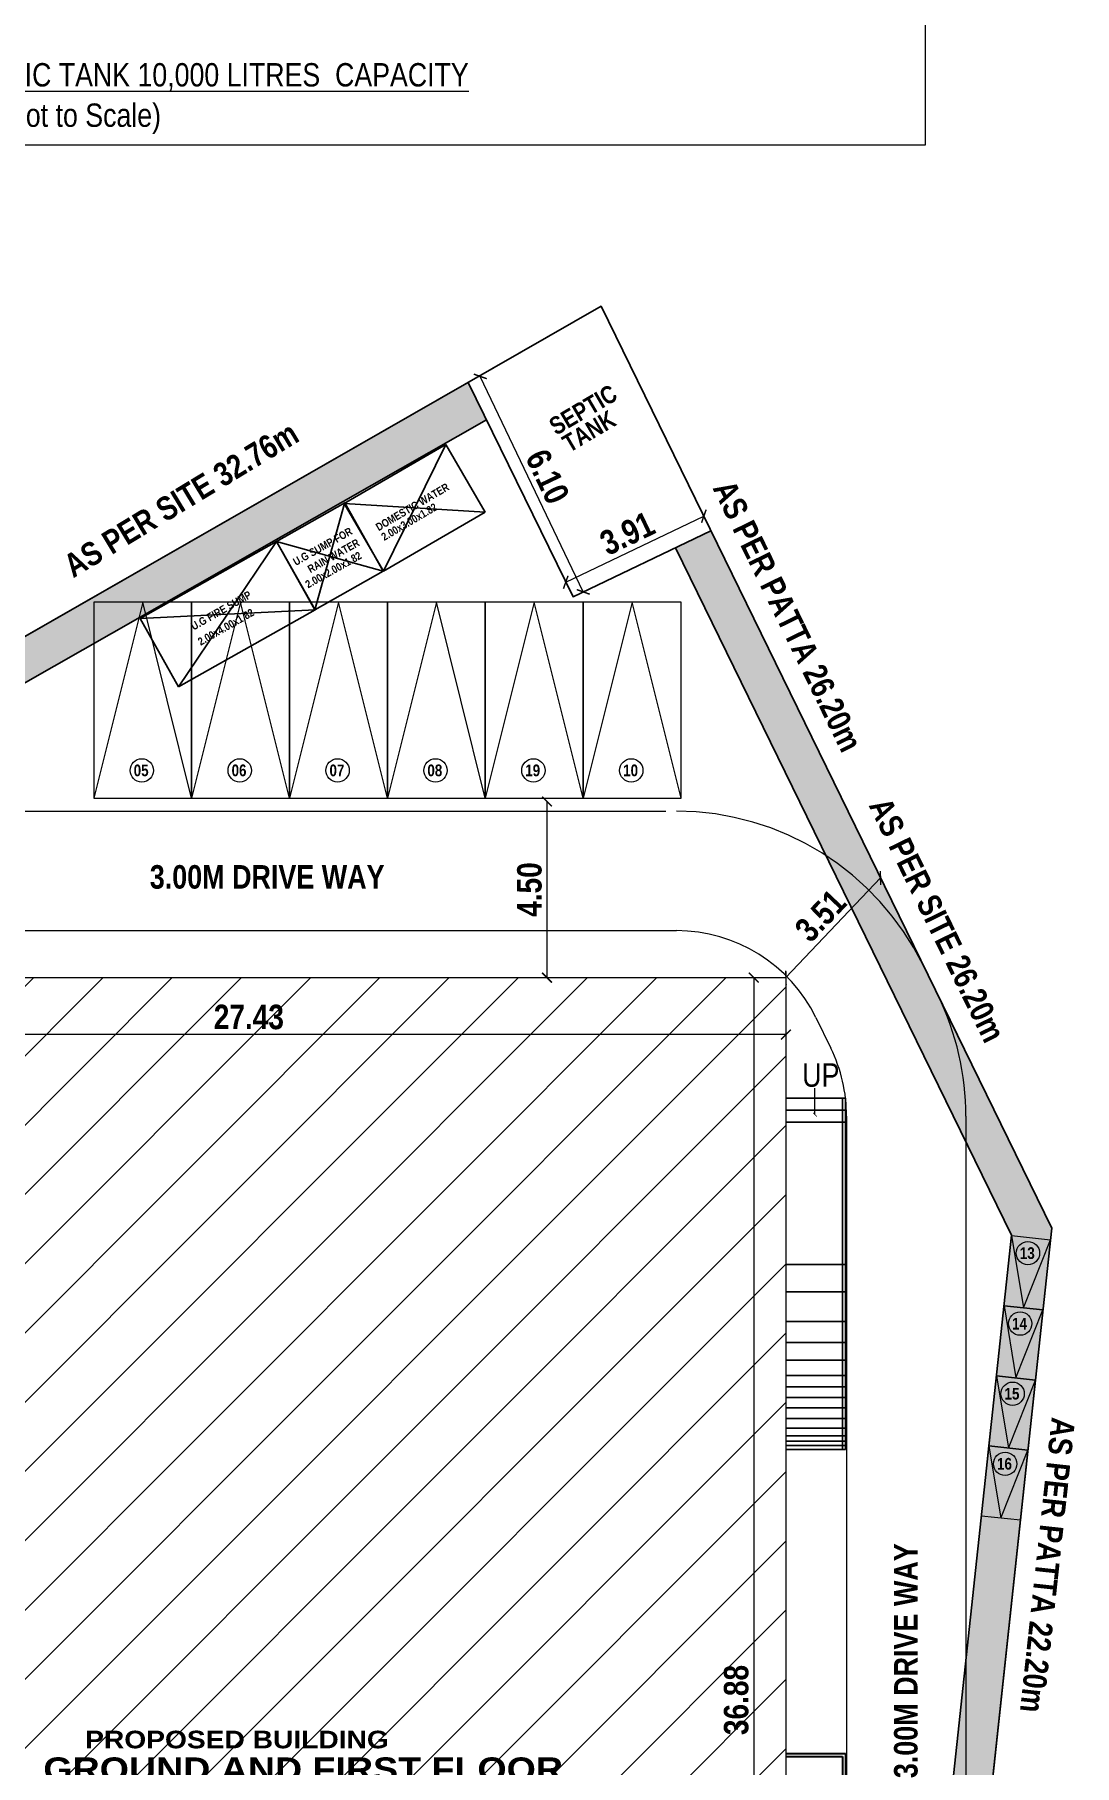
# Model space of a CAD drawing. Header units: metres. Extents: x -1560520 to -1560300, y 43639 to 43729.
# Drawn here: x -1560381.78 to -1560368.51, y 43664.53 to 43686.62 of the extents above; entities that cross this region are included whole.
import ezdxf
from ezdxf.enums import TextEntityAlignment as Align

# ---------------------------------------------------------------- set-up
doc = ezdxf.new("R2010")
doc.units = ezdxf.units.M
doc.header["$LTSCALE"] = 750
doc.header["$MEASUREMENT"] = 0
doc.header["$PDMODE"] = 35
doc.header["$PDSIZE"] = 50
doc.linetypes.add('( Hidden )', pattern=[0.375, 0.25, -0.125])
doc.linetypes.add('HIDDEN2', pattern=[0.1875, 0.125, -0.0625])
doc.layers.get('0').update_dxf_attribs({"lineweight": 5})
doc.layers.get('Defpoints').update_dxf_attribs({"lineweight": 0})
for name, color, linetype in [('A-ELEV-LGHT', 1, 'Continuous'), ('A-WALL-MSNY', 5, 'Continuous'), ('BOUNDARY', 7, 'Continuous'), ('BOUNDRY', 6, 'Continuous'), ('CLIENT', 7, 'Continuous'), ('Cmda Text', 7, 'Continuous')]:
    doc.layers.add(name, color=color, linetype=linetype)
for name, color, linetype, lineweight in [('CAR', 1, 'Continuous', 13), ('hatch', 250, 'Continuous', 5), ('TEXT', 2, 'Continuous', 20), ('wall', 7, 'Continuous', 30)]:
    doc.layers.add(name, color=color, linetype=linetype, lineweight=lineweight)
doc.styles.add('AP DIM', font='swisscb.ttf')
doc.styles.add('CGR', font='ariblk.ttf')
doc.styles.add('cmda', font='swisscb.ttf')
doc.styles.add('HANDWRITE', font='ARIALN.TTF')
doc.styles.add('MD', font='swissck.ttf')
doc.styles.get("Standard").update_dxf_attribs({"font": 'arial.ttf'})
doc.dimstyles.new('DURAI BUI', dxfattribs={"dimtxt": 0.25, "dimasz": 0.1, "dimexe": 0.18, "dimexo": 0.0625, "dimgap": 0.05, "dimtad": 1, "dimzin": 4, "dimdsep": 46, "dimtxsty": 'AP DIM', "dimblk": 'ARCHTICK', "dimcen": 0.09, "dimse1": 1, "dimse2": 1, "dimclrd": 8, "dimclre": 8, "dimclrt": 7, "dimadec": 0, "dimazin": 0, "dimtfac": 1, "dimtofl": 0, "dimtmove": 2, "dimatfit": 3, "dimfxl": 0, "dimtolj": 1, "dimtzin": 0, "dimarcsym": 0})
doc.dimstyles.get("Standard").update_dxf_attribs({"dimtxt": 0.22, "dimasz": 0.1, "dimexe": 0.18, "dimexo": 0.0625, "dimgap": 0.09, "dimtad": 1, "dimtoh": 1, "dimzin": 4, "dimdsep": 46, "dimtxsty": 'Standard', "dimblk": 'ARCHTICK', "dimcen": 0.09, "dimse1": 1, "dimse2": 1, "dimadec": 0, "dimazin": 0, "dimtfac": 1, "dimtix": 1, "dimtofl": 0, "dimtmove": 0, "dimatfit": 3, "dimldrblk": 'ARCHTICK', "dimfxl": 0, "dimtolj": 1, "dimtzin": 0, "dimarcsym": 0})

# ---------------------------------------------------------------- blocks, each defined once
blk = doc.blocks.new('A$C273075A3')
at = {"lineweight": -2, "ltscale": 4}
blk.add_lwpolyline([(-8.387252230160811, 467.5742801420835), (749.0870135274828, 467.5742801420835), (749.0870135274828, -4.229253364541364), (-8.387252230160811, -4.229253364541364)], close=True, dxfattribs=at)
at = {"style": 'HANDWRITE'}
for s, p in [('%%UTYPE DESIGN FOR A SEPTIC TANK 10,000 LITRES  CAPACITY', (161.1400865417599, 23.52375099163919)), ('(Not to Scale)', (311.5733227180281, 4.492229222471451))]:
    blk.add_text(s, height=11.00331377262277, dxfattribs=at).set_placement(p)
blk = doc.blocks.new('_ArchTick')
at = {"color": 0, "linetype": 'ByBlock', "const_width": 0.15}
blk.add_lwpolyline([(-0.5, -0.5), (0.5, 0.5)], dxfattribs=at)
blk = doc.blocks.new('*D193')
at = {"color": 8, "lineweight": -2}
blk.add_line((4.721716623543311, -17.13878402153827), (7.136615237865138, -14.59377967531994), dxfattribs=at)
at = {"layer": 'Defpoints', "color": 0}
for p in [(7.136615237864812, -14.59377967531963), (7.136615237865138, -14.59377967531994), (4.721716623542989, -17.13878402153796)]:
    blk.add_point(p, dxfattribs=at)
at = {"color": 8, "lineweight": -2, "xscale": 0.25, "yscale": 0.25, "zscale": 0.25}
for p, rotation in [((7.136615237865138, -14.59377967531994), 46.50261009074724), ((4.721716623543311, -17.13878402153827), 226.5026100907472)]:
    blk.add_blockref('_ArchTick', p, dxfattribs=dict(at, rotation=rotation))
at = {"color": 7, "insert": (5.605765690346608, -15.55941447766354), "char_height": 0.625, "attachment_point": 5, "rotation": 46.50261009074724, "style": 'AP DIM'}
blk.add_mtext('\\A1;3.51', dxfattribs=at)
blk = doc.blocks.new('A$C31197216')
at = {"layer": 'CAR'}
for p, q in [((-49.21249999990685, 0), (1.45519e-11, -196.8499999998603)), ((1.45519e-11, -196.8499999998603), (49.21249999990685, 0))]:
    blk.add_line(p, q, dxfattribs=at)
blk.add_lwpolyline([(-49.21249999989232, -196.8499999998603), (49.21249999990685, -196.8499999998603), (49.21249999990685, 0), (-49.21249999990685, 0)], close=True, dxfattribs=at)
blk = doc.blocks.new('*D195')
at = {"color": 8, "lineweight": -2}
blk.add_line((4.721716623542989, -18.59199048504114), (-22.71028383363682, -18.59199048504114), dxfattribs=at)
at = {"layer": 'Defpoints', "color": 0}
for p in [(-22.71028383363682, -17.13878402153796), (4.721716623542989, -17.13878402153796), (-22.71028383363682, -18.59199048504114)]:
    blk.add_point(p, dxfattribs=at)
at = {"color": 8, "lineweight": -2, "xscale": 0.25, "yscale": 0.25, "zscale": 0.25, "rotation": 180}
blk.add_blockref('_ArchTick', (-22.71028383363682, -18.59199048504114), dxfattribs=at)
at = {"color": 8, "lineweight": -2, "xscale": 0.25, "yscale": 0.25, "zscale": 0.25}
blk.add_blockref('_ArchTick', (4.721716623542989, -18.59199048504114), dxfattribs=at)
at = {"color": 7, "insert": (-8.994283605046913, -18.14657652400217), "char_height": 0.625, "attachment_point": 5, "style": 'AP DIM'}
blk.add_mtext('\\A1;27.43', dxfattribs=at)
blk = doc.blocks.new('*D196')
at = {"color": 8, "lineweight": -2}
blk.add_line((3.899745449216076, -17.13878402153797), (3.899745449216085, -54.019584021527), dxfattribs=at)
at = {"layer": 'Defpoints', "color": 0}
for p in [(4.72171662354299, -17.13878402153797), (3.899745449216085, -54.019584021527), (4.72171662354299, -54.019584021527)]:
    blk.add_point(p, dxfattribs=at)
at = {"color": 8, "lineweight": -2, "xscale": 0.25, "yscale": 0.25, "zscale": 0.25}
for p, rotation in [((3.899745449216076, -17.13878402153797), 90), ((3.899745449216085, -54.019584021527), 270)]:
    blk.add_blockref('_ArchTick', p, dxfattribs=dict(at, rotation=rotation))
at = {"color": 7, "insert": (3.454331488177108, -35.57918402153247), "char_height": 0.625, "attachment_point": 5, "rotation": 90, "style": 'AP DIM'}
blk.add_mtext('\\A1;36.88', dxfattribs=at)
blk = doc.blocks.new('*D202')
at = {"color": 8, "lineweight": -2}
blk.add_line((-1.380310147702175, -12.64298402153804), (-1.380310147702175, -17.13878402153797), dxfattribs=at)
at = {"layer": 'Defpoints', "color": 0}
for p in [(-1.44744864724032, -12.64298402153804), (-1.44744864724032, -17.13878402153797), (-1.380310147702175, -17.13878402153797)]:
    blk.add_point(p, dxfattribs=at)
at = {"color": 8, "lineweight": -2, "xscale": 0.25, "yscale": 0.25, "zscale": 0.25}
for p, rotation in [((-1.380310147702175, -12.64298402153804), 90), ((-1.380310147702175, -17.13878402153797), 270)]:
    blk.add_blockref('_ArchTick', p, dxfattribs=dict(at, rotation=rotation))
at = {"color": 7, "insert": (-1.826129952896985, -14.890884021538), "char_height": 0.625, "attachment_point": 5, "rotation": 90, "style": 'AP DIM'}
blk.add_mtext('\\A1;4.50', dxfattribs=at)
blk = doc.blocks.new('*D203')
at = {"color": 8, "lineweight": -2}
blk.add_line((-0.4545315199405924, -7.291860098234669), (-3.083179784160734, -1.791400838573956), dxfattribs=at)
at = {"layer": 'Defpoints', "color": 0}
for p in [(-3.351062398877726, -1.919420906889854), (-3.083179784160734, -1.791400838573956), (-0.7224141346575835, -7.419880166550566)]:
    blk.add_point(p, dxfattribs=at)
at = {"color": 8, "lineweight": -2, "xscale": 0.25, "yscale": 0.25, "zscale": 0.25}
for p, rotation in [((-3.083179784160734, -1.791400838573956), 115.5429555702321), ((-0.4545315199405924, -7.291860098234669), 295.5429555702322)]:
    blk.add_blockref('_ArchTick', p, dxfattribs=dict(at, rotation=rotation))
at = {"color": 7, "insert": (-1.366975440649643, -4.349573465478908), "char_height": 0.625, "attachment_point": 5, "rotation": 295.54295557023215, "style": 'AP DIM'}
blk.add_mtext('\\A1;6.10', dxfattribs=at)
blk = doc.blocks.new('*D204')
at = {"color": 8, "lineweight": -2}
blk.add_line((-0.9016410910730458, -7.04484688978437), (2.625040840212518, -5.359459197684266), dxfattribs=at)
at = {"layer": 'Defpoints', "color": 0}
for p in [(2.625040840212518, -5.359459197684266), (2.804267796627981, -5.734492474450463), (-0.722414134657583, -7.419880166550566)]:
    blk.add_point(p, dxfattribs=at)
at = {"color": 8, "lineweight": -2, "xscale": 0.25, "yscale": 0.25, "zscale": 0.25}
for p, rotation in [((2.625040840212518, -5.359459197684266), 25.54295557023187), ((-0.9016410910730458, -7.04484688978437), 205.5429555702319)]:
    blk.add_blockref('_ArchTick', p, dxfattribs=dict(at, rotation=rotation))
at = {"color": 7, "insert": (0.6696428716443349, -5.800272832333298), "char_height": 0.625, "attachment_point": 5, "rotation": 25.54295557023187, "style": 'AP DIM'}
blk.add_mtext('\\A1;3.91', dxfattribs=at)
blk = doc.blocks.new('A$C3A441366')
at = {"layer": 'BOUNDRY'}
h = blk.add_hatch(dxfattribs=at)
h.set_pattern_fill('HONEY', color=8, scale=2)
h.set_pattern_definition([(0, (-375.258777099391, -442.0379156229286), (0.375, 0.2165063509461096), [0.25, -0.5]), (120, (-375.258777099391, -442.0379156229286), (-0.3749999999999999, 0.2165063509461097), [0.2499999999999999, -0.5]), (59.99999999999999, (-375.258777099391, -442.0379156229286), (1e-16, 0.4330127018922196), [-0.5, 0.25])])
h.paths.add_polyline_path([(1.901968866456286, -6.165697652897503), (10.48462500302844, -23.71650969914674), (8.540829676585641, -41.80876401011254), (6.627398251737302, -59.62882161840048), (7.620569420120318, -59.73552592634793), (11.50972755773728, -23.53642763440143), (2.804267796627981, -5.734492474450348)])
h.paths.add_polyline_path([(-27.42528383363606, -16.84324760212485), (-2.923043799429876, -2.900310768876011), (-3.392747671999301, -1.939805739467485), (-28.42528383363697, -16.28142886650994), (-28.42528383357432, -56.29767001349886), (-27.42528383357433, -56.29767001349886)])
at = {"layer": 'hatch'}
h = blk.add_hatch(dxfattribs=at)
h.set_pattern_fill('ANSI31', color=256, scale=10)
h.set_pattern_definition([(45, (-13.17510187278844, -36.81263344363457), (-0.8838834764831842, 0.8838834764831844), [])])
h.paths.add_polyline_path([(-22.71028383363682, -17.13878402153796), (4.721716623542989, -17.13878402153796), (4.721716623542989, -54.01958402152696), (-22.71028383363682, -54.01958402152672)])
at = {"color": 255, "linetype": '( Hidden )', "ltscale": 5}
for p, q in [((-20.19606855523079, -12.89074016044424), (1.658679532020869, -12.89074016044424)), ((-20.24707151565372, -15.93874016044424), (1.928270058041333, -15.93874016044424)), ((5.487847438961125, -18.16044414188104), (5.867705865293146, -18.93722276829351)), ((6.270528484350275, -20.67791878687081), (6.270528484350733, -43.48778019117161)), ((9.31852848435028, -20.67791878687081), (9.318528484350736, -42.77349440097089))]:
    blk.add_line(p, q, dxfattribs=at)
at = {"color": 255, "linetype": '( Hidden )', "ltscale": 20}
blk.add_line((8.225983885831281, -16.8214472044981), (8.605842312163531, -17.59822583091045), dxfattribs=at)
blk.add_line((8.225983885831281, -16.8214472044981), (8.605842312163531, -17.59822583091045), dxfattribs=at)
blk.add_lwpolyline([(-22.71028383363682, -17.13878402153796), (4.721716623542989, -17.13878402153796), (4.721716623542989, -54.01958402152696), (-22.71028383363682, -54.01958402152672)], close=True)
at = {"color": 1}
for points in [[(10.48365682411088, -23.72552122230411), (11.47793485180028, -23.83234444890366), (11.28565304362587, -25.6220449001496), (10.29137501772152, -25.51522167427504)], [(10.29137501702791, -25.51522167366727), (11.28565304471732, -25.62204490026682), (11.09337123654291, -27.41174535151277), (10.09909321063855, -27.3049221256382)], [(10.09909320988828, -27.3049221255576), (11.09337123757768, -27.41174535215714), (10.90108942940327, -29.2014458034031), (9.90681140349892, -29.09462257752853)], [(9.9068114027487, -29.09462257744792), (10.9010894304381, -29.20144580404747), (10.70880762226369, -30.99114625529342), (9.71452959635934, -30.88432302941885)]]:
    blk.add_lwpolyline(points, close=True, dxfattribs=at)
at = {"color": 1, "flags": 128}
for points in [[(10.48365682226807, -23.72552123945707), (10.78851402883094, -25.56863330436522), (11.47793485031701, -23.8323444627116)], [(10.29137501518511, -25.51522169082023), (10.59623222174798, -27.35833375572838), (11.28565304323405, -25.62204491407476)], [(10.09909320804547, -27.30492214271055), (10.40395041460834, -29.14803420761871), (11.09337123609441, -27.41174536596509)], [(9.906811400905895, -29.09462259460088), (10.21166860746876, -30.93773465950903), (10.90108942895483, -29.20144581785542)]]:
    blk.add_lwpolyline(points, dxfattribs=at)
at = {"color": 255, "linetype": '( Hidden )', "ltscale": 5}
for centre, radius, start, end in [((1.928270058042244, -19.90114016044264), 7.010399999999998, 26.05944740869086, 90), ((1.928270058042244, -19.90114016044264), 3.962399999999998, 26.05944740869086, 90), ((2.308128484350389, -20.67791878686989), 7.010399999999998, 0, 26.05944740869086), ((2.308128484350389, -20.67791878686989), 3.962399999999998, 0, 26.05944740869086)]:
    blk.add_arc(centre, radius, start, end, dxfattribs=at)
at = {"layer": 'A-ELEV-LGHT', "linetype": 'HIDDEN2', "ltscale": 2}
for p, q in [((-3.963333820221691, -3.528519968160706), (-5.554532554391812, -6.763962223614272)), ((-6.548059363577408, -5.031266180064672), (-7.308433219659491, -7.745818618337807)), ((-6.558213984856706, -5.034042113858277), (-2.959652389757136, -5.258440077917157)), ((-8.285260158144638, -6.008069774514752), (-10.78890037115593, -9.713712186269047)), ((-8.288455103034941, -6.002386053509213), (-5.56500065483101, -6.76579673496235)), ((-11.77042929325534, -7.971127618713693), (-7.303731236045338, -7.750654342070218))]:
    blk.add_line(p, q, dxfattribs=at)
at = {"layer": 'A-ELEV-LGHT'}
for p, q in [((4.721716623882342, -20.2145027373067), (6.245716623882232, -20.2145027373067)), ((6.169516623881121, -29.18739566468878), (6.169516623881121, -20.2145027373067)), ((6.245716623881317, -29.18739566468878), (6.245716623881317, -20.2145027373067)), ((4.721716623882342, -20.51930273730659), (6.245716623882232, -20.51930273730659)), ((4.721716623882342, -20.8241027373067), (6.245716623882232, -20.8241027373067)), ((4.721716623882342, -24.46299566468884), (6.245716623880867, -24.46299566468884)), ((4.721716623881206, -25.15587751725912), (6.245716623880867, -25.15587751725912)), ((4.721716623881206, -25.91670406058324), (6.245716623880867, -25.91670406058324)), ((4.721716623881206, -26.45092228517751), (6.245716623880867, -26.45092228517751)), ((4.721716623881206, -26.90765709358448), (6.245716623880867, -26.90765709358448)), ((4.721716623881206, -27.29506952700126), (6.245716623880867, -27.29506952700126)), ((4.721716623881206, -27.58868575687416), (6.245716623880867, -27.58868575687416)), ((4.721716623881206, -27.8578328057115), (6.245716623880867, -27.8578328057115)), ((4.721716623881206, -28.12290398146797), (6.245716623880867, -28.12290398146797)), ((4.721716623881206, -28.38948095298088), (6.245716623880867, -28.38948095298088)), ((4.721716623881206, -28.64120445771573), (6.245716623880867, -28.64120445771573)), ((4.721716623881206, -28.83398349462959), (6.245716623880867, -28.83398349462959)), ((4.721716623881206, -28.97418516306266), (6.245716623880867, -28.97418516306266)), ((4.721716623881206, -29.08411290077038), (6.245716623880867, -29.08411290077038)), ((4.721716623881206, -29.18739566468878), (6.245716623880867, -29.18739566468878))]:
    blk.add_line(p, q, dxfattribs=at)
at = {"layer": 'A-ELEV-LGHT', "linetype": 'HIDDEN2', "ltscale": 2}
for points in [[(-3.963333820221691, -3.528519968160706), (-2.959652389756911, -5.258440077917157), (-5.554532554391812, -6.763962223614272), (-6.558213984856478, -5.034042113857822)], [(-6.545022538206467, -5.022364170133641), (-5.56500065483101, -6.76579673496235), (-7.308433219659491, -7.745818618337807), (-8.288455103034941, -6.002386053509213)], [(-8.285260158144638, -6.008069774514752), (-7.303731236045338, -7.750654342070218), (-10.78890037115593, -9.713712186269047), (-11.77042929325534, -7.971127618713693)]]:
    blk.add_lwpolyline(points, close=True, dxfattribs=at)
at = {"layer": 'BOUNDARY', "color": 6}
blk.add_lwpolyline([(-28.42528383363697, -16.28142886650983), (0, 0), (11.50972755773728, -23.53642763440143), (7.56048785269786, -60.29474683938577), (-22.79780477674945, -61.24904786770116), (-28.42528383363697, -57.28253692975568)], close=True, dxfattribs=at)
at = {"layer": 'CAR'}
for centre in [(-11.72804001259874, -11.84849870554262), (-9.228045012603387, -11.84849870554262), (-6.728050012608946, -11.84849870554308), (-4.228055012613594, -11.84849870554262), (-1.728060012619151, -11.8484987055408), (0.771934987375744, -11.84849870554308), (10.90189338982998, -24.17133248298694), (10.70356119684163, -25.97019316494129), (10.51127938970199, -27.75989361683163), (10.31899758256241, -29.54959406872195)]:
    blk.add_circle(centre, 0.2981739130548053, dxfattribs=at)
at = {"layer": 'CLIENT', "color": 2, "ltscale": 2}
for p, q in [((-2.923043799429876, -2.900310768876011), (-27.42528383363606, -16.84324760212485)), ((10.48462500302844, -23.71650969914674), (1.901968866456229, -6.16569765289762)), ((10.48462500302844, -23.71650969914674), (8.540829676585641, -41.80876401011254))]:
    blk.add_line(p, q, dxfattribs=at)
at = {"layer": 'CLIENT', "color": 1, "flags": 128}
blk.add_lwpolyline([(-29.50301952639188, -16.8987341191571), (0, 0), (11.50972755773728, -23.53642763440143), (7.429088455998452, -61.51777236529802), (-22.2124927628529, -61.66160320229471), (-28.42528383363697, -57.28253692975477)], close=True, dxfattribs=at)
at = {"layer": 'CLIENT'}
blk.add_lwpolyline([(2.804267796627981, -5.734492474450463), (-0.7146980310419622, -7.416192670394706), (-3.391413807951154, -1.942533379586279)], dxfattribs=at)
at = {"layer": 'wall', "color": 1}
for p, q in [((4.721716623543215, -36.94313969475047), (6.245716623542192, -36.94313969475047)), ((4.721716623543215, -37.01933969475045), (6.169516623542223, -37.01933969475045)), ((6.169516623542223, -37.01933969475045), (6.169516623542223, -40.2607691942494)), ((6.245716623542192, -36.94313969475047), (6.245716623542192, -40.2607691942494))]:
    blk.add_line(p, q, dxfattribs=at)
at = {"layer": 'A-WALL-MSNY', "xscale": 0.0254, "yscale": 0.0254, "zscale": 0.0254, "rotation": 180}
for p in [(-11.70541370080627, -12.55339824875273), (-9.205418700811377, -12.55339824875273), (-6.70542370081648, -12.55339824875273), (-4.205428700821585, -12.55339824875273), (-1.705433700826688, -12.55339824875273), (0.7945612991682083, -12.55339824875273)]:
    blk.add_blockref('A$C31197216', p, dxfattribs=at)
at = {"layer": 'CLIENT', "color": 4, "style": 'CGR'}
for s, height, p in [('PROPOSED BUILDING', 0.4499991, (-13.17510187278844, -36.81263344363457)), ('GROUND AND FIRST FLOOR', 0.6, (-14.24210794416331, -37.64442136150819))]:
    blk.add_text(s, height=height, dxfattribs=at).set_placement(p)
at = {"layer": 'CLIENT', "color": 7, "linetype": 'ByBlock', "ltscale": 100, "char_height": 0.2981739130548053, "attachment_point": 5, "style": 'AP DIM'}
for s, insert in [('\\A1;05', (-11.74483164703338, -11.85007848206123)), ('\\A1;06', (-9.244836647038028, -11.85007848206123)), ('\\A1;07', (-6.744841647043585, -11.85007848206169)), ('\\A1;08', (-4.244846647048234, -11.85007848206123)), ('\\A1;19', (-1.744851647053789, -11.85007848205941)), ('\\A1;10', (0.7551433529411044, -11.85007848206169)), ('\\A1;13', (10.88515621941428, -24.17341137868254)), ('\\A1;14', (10.68682402642594, -25.9722720606369)), ('\\A1;15', (10.4945422192863, -27.76197251252722)), ('\\A1;16', (10.30226041214672, -29.55167296441755))]:
    blk.add_mtext(s, dxfattribs=dict(at, insert=insert))
at = {"layer": 'Cmda Text', "style": 'cmda'}
for s, rotation, p in [('AS PER SITE 32.76m', 31.21044517054258, (-10.57085960981135, -5.185452852372121)), ('AS PER PATTA 26.20m', 296.023416065251, (4.499524801629604, -8.037634250644146)), ('AS PER SITE 26.20m', 296.023416065251, (8.31852042466926, -15.79598910233471)), ('AS PER PATTA 22.20m', 263.8162733569289, (11.10517622467284, -32.10479471177155)), ('3.00M DRIVE WAY', 90, (8.082472639858452, -34.57636767405188))]:
    blk.add_text(s, height=0.6, rotation=rotation, dxfattribs=at).set_placement(p, align=Align.CENTER)
blk.add_text('3.00M DRIVE WAY', height=0.6, dxfattribs=at).set_placement((-8.526660878397932, -14.8664574437671), align=Align.CENTER)
at = {"layer": 'TEXT', "color": 0, "style": 'AP DIM'}
for s, height, rotation, p in [('SEPTIC', 0.4500000000000001, 30.43917798269739, (-1.147696673291817, -3.306953242124222)), ('TANK', 0.4500000000000001, 30.43917798269739, (-0.8095806875817289, -3.745781918065403)), ('DOMESTIC WATER', 0.2, 30.43917798269771, (-5.677624907481231, -5.744603270558628)), ('2.00x3.00x1.82', 0.2, 30.43917798269771, (-5.53567330958856, -5.992935298509793)), ('U.G SUMP FOR', 0.2, 29.34130074286529, (-7.793154966820111, -6.630242729762127)), ('RAIN WATER', 0.2, 29.34130074286529, (-7.421368381153798, -6.815902945589866)), ('2.00x2.00x1.82', 0.2, 29.34130074286529, (-7.480332737265936, -7.206092627138787)), ('U.G FIRE SUMP ', 0.2, 29.70816211071998, (-10.40018877611101, -8.27935688012542)), ('2.00x4.00x1.82', 0.2, 29.70816211071998, (-10.22256504843994, -8.667809258973762))]:
    blk.add_text(s, height=height, rotation=rotation, dxfattribs=at).set_placement(p)
at = {"layer": 'TEXT', "style": 'MD'}
blk.add_text('UP', height=0.6, dxfattribs=at).set_placement((5.135399358379232, -19.92455831971324))
at = {"color": 1}
for p1, p2, distance, picture, middle in [((-0.7224141346575835, -7.419880166550567), (-3.351062398877726, -1.919420906889854), -0.2969010494410884, '*D203', (-1.366975440649643, -4.349573465478908)), ((-0.7224141346575835, -7.419880166550567), (2.804267796627981, -5.734492474450463), 0.41565882715027436, '*D204', (0.6696428716443349, -5.800272832333298)), ((-1.44744864724032, -12.64298402153804), (-1.44744864724032, -17.13878402153796), 0.06713849953814499, '*D202', (-1.826129952896985, -14.890884021538)), ((4.721716623542989, -17.13878402153796), (7.136615237864812, -14.59377967531963), -4.503691325402309e-13, '*D193', (5.605765690346608, -15.55941447766354)), ((4.721716623542989, -17.13878402153796), (-22.71028383363682, -17.13878402153796), 1.4532064635031823, '*D195', (-8.994283605046913, -18.14657652400217)), ((4.721716623542989, -17.13878402153796), (4.721716623542989, -54.01958402152696), -0.8219711743269036, '*D196', (3.454331488177108, -35.57918402153247))]:
    dim = blk.add_aligned_dim(p1=p1, p2=p2, distance=distance, dimstyle='DURAI BUI', override={"dimscale": 2.5}, dxfattribs=at)
    dim.commit()
    dim.dimension.update_dxf_attribs({"geometry": picture, "text_midpoint": middle})
at = {"layer": 'wall'}
blk.add_leader([(5.462763621138038, -20.63643919397248), (5.462763621138038, -19.95953003873535)], dimstyle='Standard', override={"dimgap": 3, "dimtad": 0}, dxfattribs=at)

msp = doc.modelspace()

# ---------------------------------------------------------------- block references
at = {"xscale": 0.0270728025688002, "yscale": 0.0270728025688002, "zscale": 0.0270728025688002}
msp.add_blockref('A$C273075A3', (-1560390.690462825, 43685.32373735305), dxfattribs=at)
at = {"color": 255, "xscale": 0.5, "yscale": 0.5, "zscale": 0.5}
msp.add_blockref('A$C3A441366', (-1560374.550675539, 43683.15529431953), dxfattribs=at)

doc.saveas('drawing.dxf')
